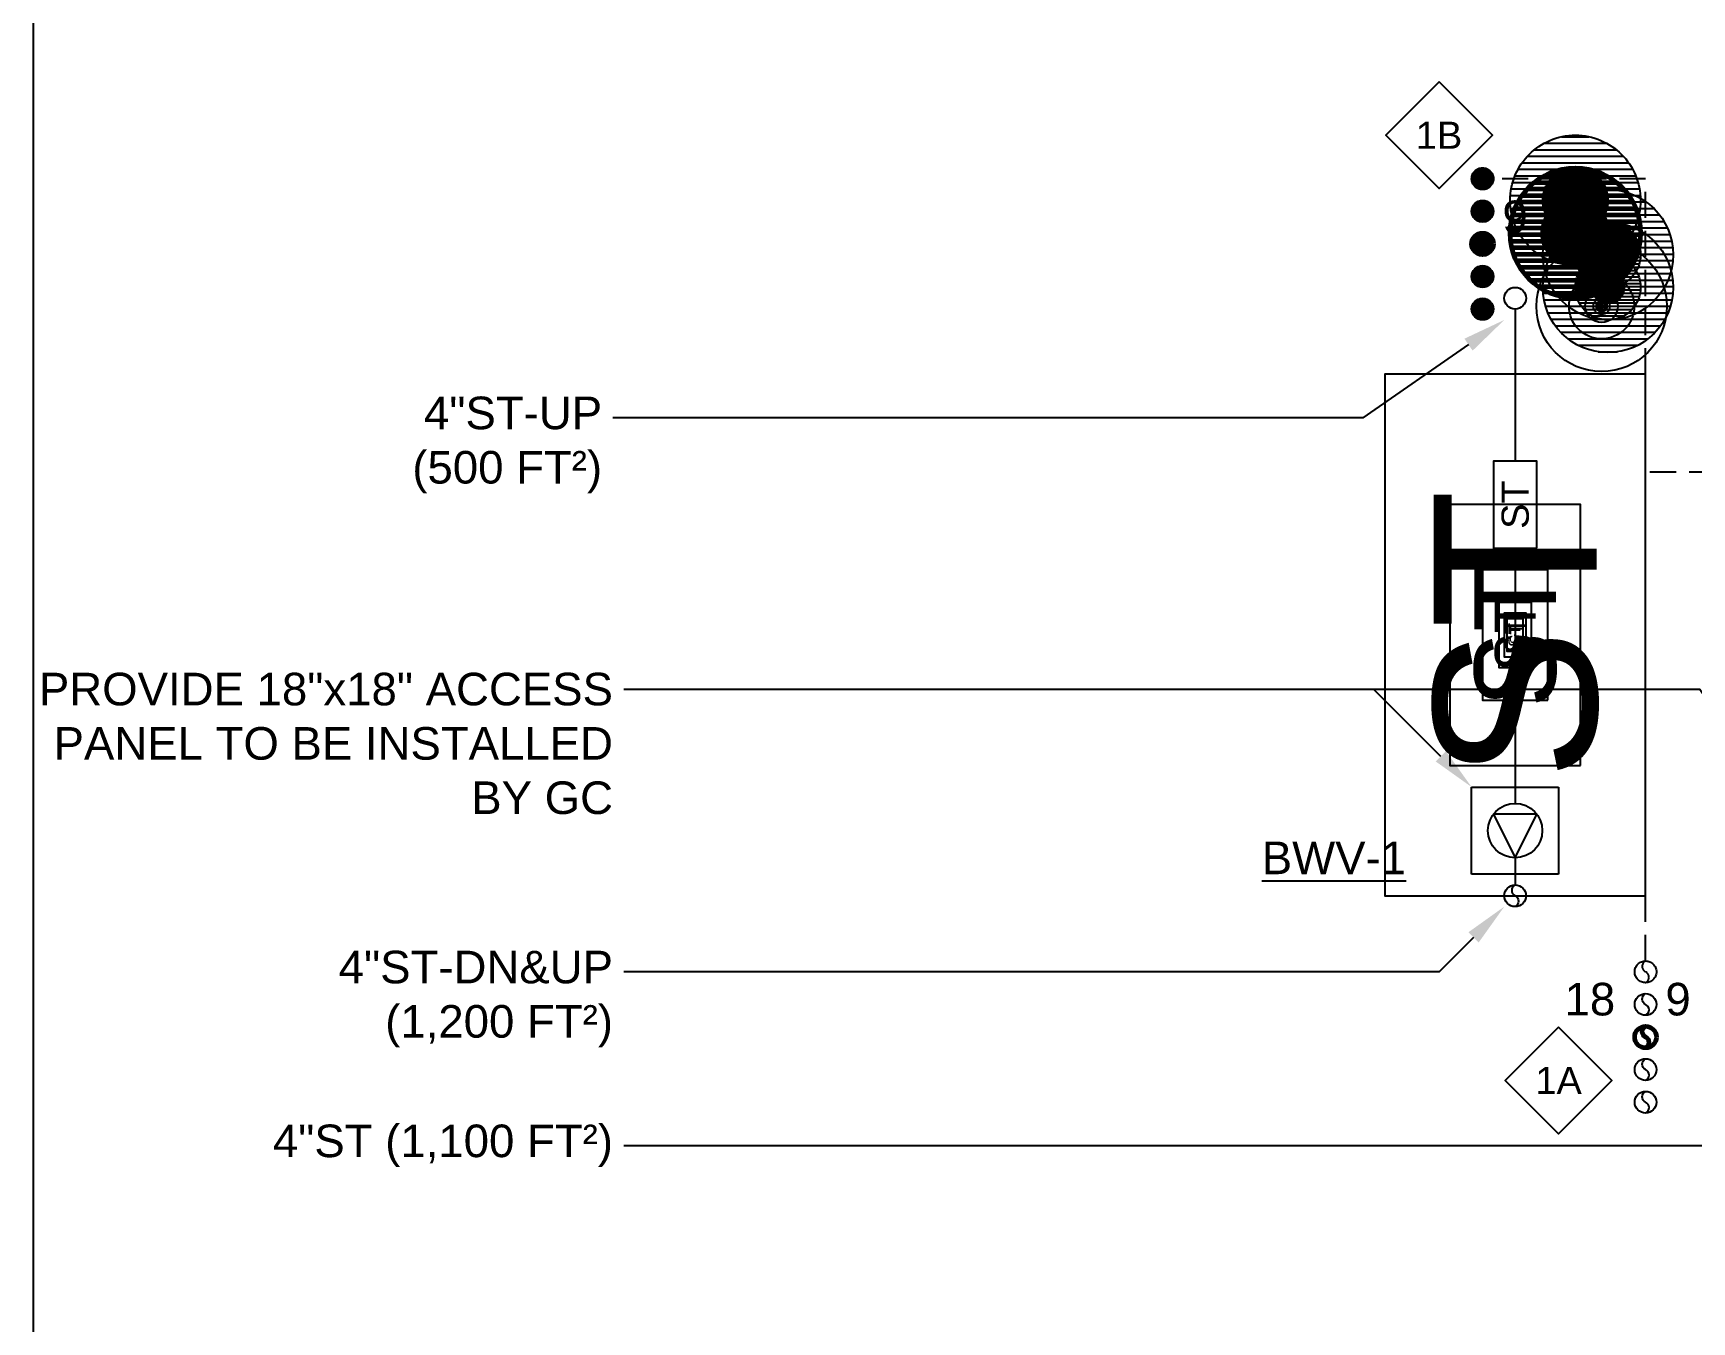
# Model space of a CAD drawing. Extents: x -3693 to 355, y -2748 to 2117.
# Drawn here: x -3693 to -3083, y 795 to 1269 of the extents above; entities that cross this region are included whole.
import ezdxf
from ezdxf.enums import TextEntityAlignment as Align

# ---------------------------------------------------------------- set-up
doc = ezdxf.new("R2010")
doc.units = 0
doc.header["$LTSCALE"] = 48
doc.header["$MEASUREMENT"] = 0
doc.linetypes.add('VENT', pattern=[0.3, 0.2, -0.1])
for name, color, linetype in [('G-ANNO-TEXT', 70, 'Continuous'), ('G-ANNO-TEXT @ 128', 70, 'Continuous'), ('P-HW-N', 1, 'Continuous'), ('P-HW-N @ 1 (1)', 1, 'Continuous'), ('P-HW-N @ 1 (2)', 1, 'Continuous'), ('P-HW-N @ 12', 1, 'Continuous'), ('P-HW-N @ 128', 1, 'Continuous'), ('P-HW-N @ 16', 1, 'Continuous'), ('P-HW-N @ 192', 1, 'Continuous'), ('P-HW-N @ 2', 1, 'Continuous'), ('P-HW-N @ 24', 1, 'Continuous'), ('P-HW-N @ 384', 1, 'Continuous'), ('P-HW-N @ 4', 1, 'Continuous'), ('P-HW-N @ 48', 1, 'Continuous'), ('P-HW-N @ 64', 1, 'Continuous'), ('P-HW-N @ 768', 1, 'Continuous'), ('P-HW-N @ 8', 1, 'Continuous'), ('P-HW-N @ 96', 1, 'Continuous'), ('P-HWC-N', 2, 'Continuous'), ('P-HWC-N @ 1 (1)', 2, 'Continuous'), ('P-HWC-N @ 1 (2)', 2, 'Continuous'), ('P-HWC-N @ 12', 2, 'Continuous'), ('P-HWC-N @ 128', 2, 'Continuous'), ('P-HWC-N @ 16', 2, 'Continuous'), ('P-HWC-N @ 192', 2, 'Continuous'), ('P-HWC-N @ 2', 2, 'Continuous'), ('P-HWC-N @ 24', 2, 'Continuous'), ('P-HWC-N @ 384', 2, 'Continuous'), ('P-HWC-N @ 4', 2, 'Continuous'), ('P-HWC-N @ 48', 2, 'Continuous'), ('P-HWC-N @ 64', 2, 'Continuous'), ('P-HWC-N @ 768', 2, 'Continuous'), ('P-HWC-N @ 8', 2, 'Continuous'), ('P-HWC-N @ 96', 2, 'Continuous'), ('P-SAN-N', 6, 'Continuous'), ('P-SAN-N @ 1 (1)', 6, 'Continuous'), ('P-SAN-N @ 1 (2)', 6, 'Continuous'), ('P-SAN-N @ 12', 6, 'Continuous'), ('P-SAN-N @ 128', 6, 'Continuous'), ('P-SAN-N @ 16', 6, 'Continuous'), ('P-SAN-N @ 192', 6, 'Continuous'), ('P-SAN-N @ 2', 6, 'Continuous'), ('P-SAN-N @ 24', 6, 'Continuous'), ('P-SAN-N @ 384', 6, 'Continuous'), ('P-SAN-N @ 4', 6, 'Continuous'), ('P-SAN-N @ 48', 6, 'Continuous'), ('P-SAN-N @ 64', 6, 'Continuous'), ('P-SAN-N @ 768', 6, 'Continuous'), ('P-SAN-N @ 8', 6, 'Continuous'), ('P-SAN-N @ 96', 6, 'Continuous'), ('P-SANV-N', 5, 'VENT'), ('P-SANV-N @ 1 (1)', 5, 'VENT'), ('P-SANV-N @ 1 (2)', 5, 'VENT'), ('P-SANV-N @ 12', 5, 'VENT'), ('P-SANV-N @ 128', 5, 'VENT'), ('P-SANV-N @ 16', 5, 'VENT'), ('P-SANV-N @ 192', 5, 'VENT'), ('P-SANV-N @ 2', 5, 'VENT'), ('P-SANV-N @ 24', 5, 'VENT'), ('P-SANV-N @ 384', 5, 'VENT'), ('P-SANV-N @ 4', 5, 'VENT'), ('P-SANV-N @ 48', 5, 'VENT'), ('P-SANV-N @ 64', 5, 'VENT'), ('P-SANV-N @ 768', 5, 'VENT'), ('P-SANV-N @ 8', 5, 'VENT'), ('P-SANV-N @ 96', 5, 'VENT'), ('P-STRM-N', 2, 'Continuous'), ('P-STRM-N @ 1 (1)', 2, 'Continuous'), ('P-STRM-N @ 1 (2)', 2, 'Continuous'), ('P-STRM-N @ 12', 2, 'Continuous'), ('P-STRM-N @ 128', 2, 'Continuous'), ('P-STRM-N @ 16', 2, 'Continuous'), ('P-STRM-N @ 192', 2, 'Continuous'), ('P-STRM-N @ 2', 2, 'Continuous'), ('P-STRM-N @ 24', 2, 'Continuous'), ('P-STRM-N @ 384', 2, 'Continuous'), ('P-STRM-N @ 4', 2, 'Continuous'), ('P-STRM-N @ 48', 2, 'Continuous'), ('P-STRM-N @ 64', 2, 'Continuous'), ('P-STRM-N @ 768', 2, 'Continuous'), ('P-STRM-N @ 8', 2, 'Continuous'), ('P-STRM-N @ 96', 2, 'Continuous')]:
    doc.layers.add(name, color=color, linetype=linetype)
for name, color, linetype, lineweight in [('P-CW-N', 4, 'Continuous', 60), ('P-CW-N @ 1 (1)', 4, 'Continuous', 60), ('P-CW-N @ 1 (2)', 4, 'Continuous', 60), ('P-CW-N @ 12', 4, 'Continuous', 60), ('P-CW-N @ 128', 4, 'Continuous', 60), ('P-CW-N @ 16', 4, 'Continuous', 60), ('P-CW-N @ 192', 4, 'Continuous', 60), ('P-CW-N @ 2', 4, 'Continuous', 60), ('P-CW-N @ 24', 4, 'Continuous', 60), ('P-CW-N @ 384', 4, 'Continuous', 60), ('P-CW-N @ 4', 4, 'Continuous', 60), ('P-CW-N @ 48', 4, 'Continuous', 60), ('P-CW-N @ 64', 4, 'Continuous', 60), ('P-CW-N @ 768', 4, 'Continuous', 60), ('P-CW-N @ 8', 4, 'Continuous', 60), ('P-CW-N @ 96', 4, 'Continuous', 60)]:
    doc.layers.add(name, color=color, linetype=linetype, lineweight=lineweight)
doc.layers.add('P-SAN-DFU', color=7, linetype='Continuous', plot=False)
doc.styles.add('Arial', font='arial.ttf')

# ---------------------------------------------------------------- blocks, each defined once
blk = doc.blocks.new('*U9')
blk.add_lwpolyline([(0, 0.03112, 0.634258), (0, 0, -0.634258), (0, -0.03112)], format="xyb")
blk.add_circle((0, 0), 0.03125)
blk = doc.blocks.new('DIAMOND TAG')
blk.add_lwpolyline([(0, -0.1533), (0.1533, 0), (0, 0.1533), (-0.1533, 0)], close=True)
at = {"style": 'Arial'}
blk.add_attdef('XXX', text='', height=0.0781, dxfattribs=at).set_placement((0, 0), align=Align.MIDDLE)
blk = doc.blocks.new('*U28')
blk.add_lwpolyline([(0, 0.0311, 0.634258), (0, 0, -0.634258), (0, -0.0311)], format="xyb")
blk.add_circle((0, 0), 0.0312)
blk = doc.blocks.new('*U15')
h = blk.add_hatch()
h.set_pattern_fill('ANSI31', color=256, scale=0.025, angle=135)
edge = h.paths.add_edge_path()
edge.add_arc((0, 0), 0.03125, 0, 360)
blk.add_circle((0, 0), 0.03125)
blk = doc.blocks.new('*U837')
at = {"layer": 'P-CW-N @ 1 (1)', "rotation": 180}
blk.add_blockref('*U15', (-3125.84, 1195.74), dxfattribs=at)
at = {"layer": 'P-CW-N @ 1 (2)', "rotation": 180}
blk.add_blockref('*U15', (-3125.84, 1195.74), dxfattribs=at)
at = {"layer": 'P-CW-N @ 12', "xscale": 12, "yscale": 12, "zscale": 12, "rotation": 180}
blk.add_blockref('*U15', (-3125.84, 1195.74), dxfattribs=at)
at = {"layer": 'P-CW-N @ 128', "xscale": 128, "yscale": 128, "zscale": 128, "rotation": 180}
blk.add_blockref('*U15', (-3160, 1191.74), dxfattribs=at)
at = {"layer": 'P-CW-N @ 16', "xscale": 16, "yscale": 16, "zscale": 16, "rotation": 180}
blk.add_blockref('*U15', (-3125.84, 1195.74), dxfattribs=at)
at = {"layer": 'P-CW-N @ 192', "xscale": 192, "yscale": 192, "zscale": 192, "rotation": 180}
blk.add_blockref('*U15', (-3125.84, 1195.74), dxfattribs=at)
at = {"layer": 'P-CW-N @ 2', "xscale": 2, "yscale": 2, "zscale": 2, "rotation": 180}
blk.add_blockref('*U15', (-3125.84, 1195.74), dxfattribs=at)
at = {"layer": 'P-CW-N @ 24', "xscale": 24, "yscale": 24, "zscale": 24, "rotation": 180}
blk.add_blockref('*U15', (-3125.84, 1195.74), dxfattribs=at)
at = {"layer": 'P-CW-N @ 384', "xscale": 384, "yscale": 384, "zscale": 384, "rotation": 180}
blk.add_blockref('*U15', (-3125.84, 1195.74), dxfattribs=at)
at = {"layer": 'P-CW-N @ 4', "xscale": 4, "yscale": 4, "zscale": 4, "rotation": 180}
blk.add_blockref('*U15', (-3125.84, 1195.74), dxfattribs=at)
at = {"layer": 'P-CW-N @ 48', "xscale": 48, "yscale": 48, "zscale": 48, "rotation": 180}
blk.add_blockref('*U15', (-3125.84, 1195.74), dxfattribs=at)
at = {"layer": 'P-CW-N @ 64', "xscale": 64, "yscale": 64, "zscale": 64, "rotation": 180}
blk.add_blockref('*U15', (-3125.84, 1195.74), dxfattribs=at)
at = {"layer": 'P-CW-N @ 768', "xscale": 768, "yscale": 768, "zscale": 768, "rotation": 180}
blk.add_blockref('*U15', (-3125.84, 1195.74), dxfattribs=at)
at = {"layer": 'P-CW-N @ 8', "xscale": 8, "yscale": 8, "zscale": 8, "rotation": 180}
blk.add_blockref('*U15', (-3125.84, 1195.74), dxfattribs=at)
at = {"layer": 'P-CW-N @ 96', "xscale": 96, "yscale": 96, "zscale": 96, "rotation": 180}
blk.add_blockref('*U15', (-3125.84, 1195.74), dxfattribs=at)
blk = doc.blocks.new('*U838')
at = {"layer": 'P-HW-N @ 1 (1)', "rotation": 180}
blk.add_blockref('*U15', (-3113.84, 1187.74), dxfattribs=at)
at = {"layer": 'P-HW-N @ 1 (2)', "rotation": 180}
blk.add_blockref('*U15', (-3113.84, 1187.74), dxfattribs=at)
at = {"layer": 'P-HW-N @ 12', "xscale": 12, "yscale": 12, "zscale": 12, "rotation": 180}
blk.add_blockref('*U15', (-3113.84, 1187.74), dxfattribs=at)
at = {"layer": 'P-HW-N @ 128', "xscale": 128, "yscale": 128, "zscale": 128, "rotation": 180}
blk.add_blockref('*U15', (-3160, 1179.74), dxfattribs=at)
at = {"layer": 'P-HW-N @ 16', "xscale": 16, "yscale": 16, "zscale": 16, "rotation": 180}
blk.add_blockref('*U15', (-3113.84, 1187.74), dxfattribs=at)
at = {"layer": 'P-HW-N @ 192', "xscale": 192, "yscale": 192, "zscale": 192, "rotation": 180}
blk.add_blockref('*U15', (-3113.84, 1187.74), dxfattribs=at)
at = {"layer": 'P-HW-N @ 2', "xscale": 2, "yscale": 2, "zscale": 2, "rotation": 180}
blk.add_blockref('*U15', (-3113.84, 1187.74), dxfattribs=at)
at = {"layer": 'P-HW-N @ 24', "xscale": 24, "yscale": 24, "zscale": 24, "rotation": 180}
blk.add_blockref('*U15', (-3113.84, 1187.74), dxfattribs=at)
at = {"layer": 'P-HW-N @ 384', "xscale": 384, "yscale": 384, "zscale": 384, "rotation": 180}
blk.add_blockref('*U15', (-3113.84, 1187.74), dxfattribs=at)
at = {"layer": 'P-HW-N @ 4', "xscale": 4, "yscale": 4, "zscale": 4, "rotation": 180}
blk.add_blockref('*U15', (-3113.84, 1187.74), dxfattribs=at)
at = {"layer": 'P-HW-N @ 48', "xscale": 48, "yscale": 48, "zscale": 48, "rotation": 180}
blk.add_blockref('*U15', (-3113.84, 1187.74), dxfattribs=at)
at = {"layer": 'P-HW-N @ 64', "xscale": 64, "yscale": 64, "zscale": 64, "rotation": 180}
blk.add_blockref('*U15', (-3113.84, 1187.74), dxfattribs=at)
at = {"layer": 'P-HW-N @ 768', "xscale": 768, "yscale": 768, "zscale": 768, "rotation": 180}
blk.add_blockref('*U15', (-3113.84, 1187.74), dxfattribs=at)
at = {"layer": 'P-HW-N @ 8', "xscale": 8, "yscale": 8, "zscale": 8, "rotation": 180}
blk.add_blockref('*U15', (-3113.84, 1187.74), dxfattribs=at)
at = {"layer": 'P-HW-N @ 96', "xscale": 96, "yscale": 96, "zscale": 96, "rotation": 180}
blk.add_blockref('*U15', (-3113.84, 1187.74), dxfattribs=at)
blk = doc.blocks.new('*U839')
at = {"layer": 'P-SAN-N @ 1 (1)', "rotation": 180}
blk.add_blockref('*U15', (-3125.84, 1195.74), dxfattribs=at)
at = {"layer": 'P-SAN-N @ 1 (2)', "rotation": 180}
blk.add_blockref('*U15', (-3125.84, 1195.74), dxfattribs=at)
at = {"layer": 'P-SAN-N @ 12', "xscale": 12, "yscale": 12, "zscale": 12, "rotation": 180}
blk.add_blockref('*U15', (-3125.84, 1195.74), dxfattribs=at)
at = {"layer": 'P-SAN-N @ 128', "xscale": 128, "yscale": 128, "zscale": 128, "rotation": 180}
blk.add_blockref('*U15', (-3160, 1203.74), dxfattribs=at)
at = {"layer": 'P-SAN-N @ 16', "xscale": 16, "yscale": 16, "zscale": 16, "rotation": 180}
blk.add_blockref('*U15', (-3125.84, 1195.74), dxfattribs=at)
at = {"layer": 'P-SAN-N @ 192', "xscale": 192, "yscale": 192, "zscale": 192, "rotation": 180}
blk.add_blockref('*U15', (-3125.84, 1195.74), dxfattribs=at)
at = {"layer": 'P-SAN-N @ 2', "xscale": 2, "yscale": 2, "zscale": 2, "rotation": 180}
blk.add_blockref('*U15', (-3125.84, 1195.74), dxfattribs=at)
at = {"layer": 'P-SAN-N @ 24', "xscale": 24, "yscale": 24, "zscale": 24, "rotation": 180}
blk.add_blockref('*U15', (-3125.84, 1195.74), dxfattribs=at)
at = {"layer": 'P-SAN-N @ 384', "xscale": 384, "yscale": 384, "zscale": 384, "rotation": 180}
blk.add_blockref('*U15', (-3125.84, 1195.74), dxfattribs=at)
at = {"layer": 'P-SAN-N @ 4', "xscale": 4, "yscale": 4, "zscale": 4, "rotation": 180}
blk.add_blockref('*U15', (-3125.84, 1195.74), dxfattribs=at)
at = {"layer": 'P-SAN-N @ 48', "xscale": 48, "yscale": 48, "zscale": 48, "rotation": 180}
blk.add_blockref('*U15', (-3125.84, 1195.74), dxfattribs=at)
at = {"layer": 'P-SAN-N @ 64', "xscale": 64, "yscale": 64, "zscale": 64, "rotation": 180}
blk.add_blockref('*U15', (-3125.84, 1195.74), dxfattribs=at)
at = {"layer": 'P-SAN-N @ 768', "xscale": 768, "yscale": 768, "zscale": 768, "rotation": 180}
blk.add_blockref('*U15', (-3125.84, 1195.74), dxfattribs=at)
at = {"layer": 'P-SAN-N @ 8', "xscale": 8, "yscale": 8, "zscale": 8, "rotation": 180}
blk.add_blockref('*U15', (-3125.84, 1195.74), dxfattribs=at)
at = {"layer": 'P-SAN-N @ 96', "xscale": 96, "yscale": 96, "zscale": 96, "rotation": 180}
blk.add_blockref('*U15', (-3125.84, 1195.74), dxfattribs=at)
blk = doc.blocks.new('*U840')
at = {"layer": 'P-SANV-N @ 1 (1)', "rotation": 180}
blk.add_blockref('*U15', (-3125.84, 1207.74), dxfattribs=at)
at = {"layer": 'P-SANV-N @ 1 (2)', "rotation": 180}
blk.add_blockref('*U15', (-3125.84, 1207.74), dxfattribs=at)
at = {"layer": 'P-SANV-N @ 12', "xscale": 12, "yscale": 12, "zscale": 12, "rotation": 180}
blk.add_blockref('*U15', (-3125.84, 1207.74), dxfattribs=at)
at = {"layer": 'P-SANV-N @ 128', "xscale": 128, "yscale": 128, "zscale": 128, "rotation": 180}
blk.add_blockref('*U15', (-3160, 1215.74), dxfattribs=at)
at = {"layer": 'P-SANV-N @ 16', "xscale": 16, "yscale": 16, "zscale": 16, "rotation": 180}
blk.add_blockref('*U15', (-3125.84, 1207.74), dxfattribs=at)
at = {"layer": 'P-SANV-N @ 192', "xscale": 192, "yscale": 192, "zscale": 192, "rotation": 180}
blk.add_blockref('*U15', (-3125.84, 1207.74), dxfattribs=at)
at = {"layer": 'P-SANV-N @ 2', "xscale": 2, "yscale": 2, "zscale": 2, "rotation": 180}
blk.add_blockref('*U15', (-3125.84, 1207.74), dxfattribs=at)
at = {"layer": 'P-SANV-N @ 24', "xscale": 24, "yscale": 24, "zscale": 24, "rotation": 180}
blk.add_blockref('*U15', (-3125.84, 1207.74), dxfattribs=at)
at = {"layer": 'P-SANV-N @ 384', "xscale": 384, "yscale": 384, "zscale": 384, "rotation": 180}
blk.add_blockref('*U15', (-3125.84, 1207.74), dxfattribs=at)
at = {"layer": 'P-SANV-N @ 4', "xscale": 4, "yscale": 4, "zscale": 4, "rotation": 180}
blk.add_blockref('*U15', (-3125.84, 1207.74), dxfattribs=at)
at = {"layer": 'P-SANV-N @ 48', "xscale": 48, "yscale": 48, "zscale": 48, "rotation": 180}
blk.add_blockref('*U15', (-3125.84, 1207.74), dxfattribs=at)
at = {"layer": 'P-SANV-N @ 64', "xscale": 64, "yscale": 64, "zscale": 64, "rotation": 180}
blk.add_blockref('*U15', (-3125.84, 1207.74), dxfattribs=at)
at = {"layer": 'P-SANV-N @ 768', "xscale": 768, "yscale": 768, "zscale": 768, "rotation": 180}
blk.add_blockref('*U15', (-3125.84, 1207.74), dxfattribs=at)
at = {"layer": 'P-SANV-N @ 8', "xscale": 8, "yscale": 8, "zscale": 8, "rotation": 180}
blk.add_blockref('*U15', (-3125.84, 1207.74), dxfattribs=at)
at = {"layer": 'P-SANV-N @ 96', "xscale": 96, "yscale": 96, "zscale": 96, "rotation": 180}
blk.add_blockref('*U15', (-3125.84, 1207.74), dxfattribs=at)
blk = doc.blocks.new('*U12')
blk.add_circle((0, 0), 0.03125)
blk = doc.blocks.new('*U841')
at = {"layer": 'P-STRM-N @ 1 (1)'}
blk.add_blockref('*U12', (-3116.17, 1168.77), dxfattribs=at)
at = {"layer": 'P-STRM-N @ 1 (2)'}
blk.add_blockref('*U12', (-3116.17, 1168.77), dxfattribs=at)
at = {"layer": 'P-STRM-N @ 12', "xscale": 12, "yscale": 12, "zscale": 12}
blk.add_blockref('*U12', (-3116.17, 1168.77), dxfattribs=at)
at = {"layer": 'P-STRM-N @ 128', "xscale": 128, "yscale": 128, "zscale": 128}
blk.add_blockref('*U12', (-3148, 1171.74), dxfattribs=at)
at = {"layer": 'P-STRM-N @ 16', "xscale": 16, "yscale": 16, "zscale": 16}
blk.add_blockref('*U12', (-3116.17, 1168.77), dxfattribs=at)
at = {"layer": 'P-STRM-N @ 192', "xscale": 192, "yscale": 192, "zscale": 192}
blk.add_blockref('*U12', (-3116.17, 1168.77), dxfattribs=at)
at = {"layer": 'P-STRM-N @ 2', "xscale": 2, "yscale": 2, "zscale": 2}
blk.add_blockref('*U12', (-3116.17, 1168.77), dxfattribs=at)
at = {"layer": 'P-STRM-N @ 24', "xscale": 24, "yscale": 24, "zscale": 24}
blk.add_blockref('*U12', (-3116.17, 1168.77), dxfattribs=at)
at = {"layer": 'P-STRM-N @ 384', "xscale": 384, "yscale": 384, "zscale": 384}
blk.add_blockref('*U12', (-3116.17, 1168.77), dxfattribs=at)
at = {"layer": 'P-STRM-N @ 4', "xscale": 4, "yscale": 4, "zscale": 4}
blk.add_blockref('*U12', (-3116.17, 1168.77), dxfattribs=at)
at = {"layer": 'P-STRM-N @ 48', "xscale": 48, "yscale": 48, "zscale": 48}
blk.add_blockref('*U12', (-3116.17, 1168.77), dxfattribs=at)
at = {"layer": 'P-STRM-N @ 64', "xscale": 64, "yscale": 64, "zscale": 64}
blk.add_blockref('*U12', (-3116.17, 1168.77), dxfattribs=at)
at = {"layer": 'P-STRM-N @ 768', "xscale": 768, "yscale": 768, "zscale": 768}
blk.add_blockref('*U12', (-3116.17, 1168.77), dxfattribs=at)
at = {"layer": 'P-STRM-N @ 8', "xscale": 8, "yscale": 8, "zscale": 8}
blk.add_blockref('*U12', (-3116.17, 1168.77), dxfattribs=at)
at = {"layer": 'P-STRM-N @ 96', "xscale": 96, "yscale": 96, "zscale": 96}
blk.add_blockref('*U12', (-3116.17, 1168.77), dxfattribs=at)
blk = doc.blocks.new('*U33')
at = {"layer": 'DEFPOINTS'}
blk.add_lwpolyline([(-0.125, -0.0625), (0.125, -0.0625), (0.125, 0.0625), (-0.125, 0.0625)], close=True, dxfattribs=at)
at = {"style": 'Arial'}
blk.add_text('ST', height=0.078125, dxfattribs=at).set_placement((0, 0), align=Align.MIDDLE)
blk = doc.blocks.new('*U844')
at = {"layer": 'P-STRM-N @ 1 (1)', "linetype": 'ByBlock', "lineweight": -2, "rotation": 90}
blk.add_blockref('*U33', (-3148, 1047.74), dxfattribs=at)
at = {"layer": 'P-STRM-N @ 1 (2)', "linetype": 'ByBlock', "lineweight": -2, "rotation": 90}
blk.add_blockref('*U33', (-3148, 1047.74), dxfattribs=at)
at = {"layer": 'P-STRM-N @ 128', "linetype": 'ByBlock', "lineweight": -2, "xscale": 128, "yscale": 128, "zscale": 128, "rotation": 90}
blk.add_blockref('*U33', (-3148, 1095.74), dxfattribs=at)
at = {"layer": 'P-STRM-N @ 192', "linetype": 'ByBlock', "lineweight": -2, "xscale": 192, "yscale": 192, "zscale": 192, "rotation": 90}
blk.add_blockref('*U33', (-3148, 1047.74), dxfattribs=at)
at = {"layer": 'P-STRM-N @ 384', "linetype": 'ByBlock', "lineweight": -2, "xscale": 384, "yscale": 384, "zscale": 384, "rotation": 90}
blk.add_blockref('*U33', (-3148, 1047.74), dxfattribs=at)
at = {"layer": 'P-STRM-N @ 48', "linetype": 'ByBlock', "lineweight": -2, "xscale": 48, "yscale": 48, "zscale": 48, "rotation": 90}
blk.add_blockref('*U33', (-3148, 1047.74), dxfattribs=at)
at = {"layer": 'P-STRM-N @ 64', "linetype": 'ByBlock', "lineweight": -2, "xscale": 64, "yscale": 64, "zscale": 64, "rotation": 90}
blk.add_blockref('*U33', (-3148, 1047.74), dxfattribs=at)
at = {"layer": 'P-STRM-N @ 768', "linetype": 'ByBlock', "lineweight": -2, "xscale": 768, "yscale": 768, "zscale": 768, "rotation": 90}
blk.add_blockref('*U33', (-3148, 1047.74), dxfattribs=at)
at = {"layer": 'P-STRM-N @ 96', "linetype": 'ByBlock', "lineweight": -2, "xscale": 96, "yscale": 96, "zscale": 96, "rotation": 90}
blk.add_blockref('*U33', (-3148, 1047.74), dxfattribs=at)
blk = doc.blocks.new('*U26')
blk.add_lwpolyline([(0.078125, 0), (-0.046875, 0.0625), (-0.046875, -0.0625)], close=True)
blk.add_circle((0, 0), 0.078125)
blk = doc.blocks.new('*U859')
at = {"layer": 'P-HWC-N @ 1 (1)', "rotation": 180}
blk.add_blockref('*U15', (-3113.84, 1175.74), dxfattribs=at)
at = {"layer": 'P-HWC-N @ 1 (2)', "rotation": 180}
blk.add_blockref('*U15', (-3113.84, 1175.74), dxfattribs=at)
at = {"layer": 'P-HWC-N @ 12', "xscale": 12, "yscale": 12, "zscale": 12, "rotation": 180}
blk.add_blockref('*U15', (-3113.84, 1175.74), dxfattribs=at)
at = {"layer": 'P-HWC-N @ 128', "xscale": 128, "yscale": 128, "zscale": 128, "rotation": 180}
blk.add_blockref('*U15', (-3160, 1167.74), dxfattribs=at)
at = {"layer": 'P-HWC-N @ 16', "xscale": 16, "yscale": 16, "zscale": 16, "rotation": 180}
blk.add_blockref('*U15', (-3113.84, 1175.74), dxfattribs=at)
at = {"layer": 'P-HWC-N @ 192', "xscale": 192, "yscale": 192, "zscale": 192, "rotation": 180}
blk.add_blockref('*U15', (-3113.84, 1175.74), dxfattribs=at)
at = {"layer": 'P-HWC-N @ 2', "xscale": 2, "yscale": 2, "zscale": 2, "rotation": 180}
blk.add_blockref('*U15', (-3113.84, 1175.74), dxfattribs=at)
at = {"layer": 'P-HWC-N @ 24', "xscale": 24, "yscale": 24, "zscale": 24, "rotation": 180}
blk.add_blockref('*U15', (-3113.84, 1175.74), dxfattribs=at)
at = {"layer": 'P-HWC-N @ 384', "xscale": 384, "yscale": 384, "zscale": 384, "rotation": 180}
blk.add_blockref('*U15', (-3113.84, 1175.74), dxfattribs=at)
at = {"layer": 'P-HWC-N @ 4', "xscale": 4, "yscale": 4, "zscale": 4, "rotation": 180}
blk.add_blockref('*U15', (-3113.84, 1175.74), dxfattribs=at)
at = {"layer": 'P-HWC-N @ 48', "xscale": 48, "yscale": 48, "zscale": 48, "rotation": 180}
blk.add_blockref('*U15', (-3113.84, 1175.74), dxfattribs=at)
at = {"layer": 'P-HWC-N @ 64', "xscale": 64, "yscale": 64, "zscale": 64, "rotation": 180}
blk.add_blockref('*U15', (-3113.84, 1175.74), dxfattribs=at)
at = {"layer": 'P-HWC-N @ 768', "xscale": 768, "yscale": 768, "zscale": 768, "rotation": 180}
blk.add_blockref('*U15', (-3113.84, 1175.74), dxfattribs=at)
at = {"layer": 'P-HWC-N @ 8', "xscale": 8, "yscale": 8, "zscale": 8, "rotation": 180}
blk.add_blockref('*U15', (-3113.84, 1175.74), dxfattribs=at)
at = {"layer": 'P-HWC-N @ 96', "xscale": 96, "yscale": 96, "zscale": 96, "rotation": 180}
blk.add_blockref('*U15', (-3113.84, 1175.74), dxfattribs=at)
blk = doc.blocks.new('*U861')
at = {"layer": 'P-HWC-N @ 1 (1)', "rotation": 180}
blk.add_blockref('*U9', (-3053.84, 883.74), dxfattribs=at)
at = {"layer": 'P-HWC-N @ 1 (2)', "rotation": 180}
blk.add_blockref('*U9', (-3053.84, 883.74), dxfattribs=at)
at = {"layer": 'P-HWC-N @ 12', "xscale": 12, "yscale": 12, "zscale": 12, "rotation": 180}
blk.add_blockref('*U9', (-3053.84, 883.74), dxfattribs=at)
at = {"layer": 'P-HWC-N @ 128', "xscale": 128, "yscale": 128, "zscale": 128, "rotation": 180}
blk.add_blockref('*U9', (-3100, 875.74), dxfattribs=at)
at = {"layer": 'P-HWC-N @ 16', "xscale": 16, "yscale": 16, "zscale": 16, "rotation": 180}
blk.add_blockref('*U9', (-3053.84, 883.74), dxfattribs=at)
at = {"layer": 'P-HWC-N @ 192', "xscale": 192, "yscale": 192, "zscale": 192, "rotation": 180}
blk.add_blockref('*U9', (-3053.84, 883.74), dxfattribs=at)
at = {"layer": 'P-HWC-N @ 2', "xscale": 2, "yscale": 2, "zscale": 2, "rotation": 180}
blk.add_blockref('*U9', (-3053.84, 883.74), dxfattribs=at)
at = {"layer": 'P-HWC-N @ 24', "xscale": 24, "yscale": 24, "zscale": 24, "rotation": 180}
blk.add_blockref('*U9', (-3053.84, 883.74), dxfattribs=at)
at = {"layer": 'P-HWC-N @ 384', "xscale": 384, "yscale": 384, "zscale": 384, "rotation": 180}
blk.add_blockref('*U9', (-3053.84, 883.74), dxfattribs=at)
at = {"layer": 'P-HWC-N @ 4', "xscale": 4, "yscale": 4, "zscale": 4, "rotation": 180}
blk.add_blockref('*U9', (-3053.84, 883.74), dxfattribs=at)
at = {"layer": 'P-HWC-N @ 48', "xscale": 48, "yscale": 48, "zscale": 48, "rotation": 180}
blk.add_blockref('*U9', (-3053.84, 883.74), dxfattribs=at)
at = {"layer": 'P-HWC-N @ 64', "xscale": 64, "yscale": 64, "zscale": 64, "rotation": 180}
blk.add_blockref('*U9', (-3053.84, 883.74), dxfattribs=at)
at = {"layer": 'P-HWC-N @ 768', "xscale": 768, "yscale": 768, "zscale": 768, "rotation": 180}
blk.add_blockref('*U9', (-3053.84, 883.74), dxfattribs=at)
at = {"layer": 'P-HWC-N @ 8', "xscale": 8, "yscale": 8, "zscale": 8, "rotation": 180}
blk.add_blockref('*U9', (-3053.84, 883.74), dxfattribs=at)
at = {"layer": 'P-HWC-N @ 96', "xscale": 96, "yscale": 96, "zscale": 96, "rotation": 180}
blk.add_blockref('*U9', (-3053.84, 883.74), dxfattribs=at)

msp = doc.modelspace()

# ---------------------------------------------------------------- linework, layer by layer
at = {"layer": 'DEFPOINTS'}
msp.add_line((-3693.37, 2116.97), (-3693.37, -859.03), dxfattribs=at)
at = {"layer": 'G-ANNO-TEXT'}
for p, q in [((-3164, 991.74), (-3132, 991.74)), ((-3164, 959.74), (-3164, 991.74)), ((-3132, 991.74), (-3132, 959.74)), ((-3132, 959.74), (-3164, 959.74))]:
    msp.add_line(p, q, dxfattribs=at)
for points in [[(-3165.16, 1154.64), (-3204, 1127.74), (-3480, 1127.74)], [(-3175.31, 1003.06), (-3200, 1027.74), (-3476, 1027.74)], [(-2984.88, 885.06), (-3080, 1027.74), (-3476, 1027.74)], [(-3163.31, 936.43), (-3176, 923.74), (-3476, 923.74)], [(-2999.89, 834.45), (-3028, 859.74), (-3476, 859.74)]]:
    msp.add_lwpolyline(points, dxfattribs=at)
for points in [[(-3166.67, 1156.83), (-3152, 1163.74), (-3163.64, 1152.44)], [(-3173.43, 1004.94), (-3164, 991.74), (-3177.2, 1001.17)], [(-3165.2, 938.31), (-3152, 947.74), (-3161.43, 934.54)]]:
    msp.add_solid(points, dxfattribs=at)
at = {"layer": 'P-SANV-N'}
for p, q in [((-3100, 1215.74), (-3156, 1215.74)), ((-3100, 927.74), (-3100, 1215.74)), ((-2988, 1107.74), (-3100, 1107.74))]:
    msp.add_line(p, q, dxfattribs=at)
at = {"layer": 'P-STRM-N'}
for p, q in [((-3148, 1167.74), (-3148, 1111.74)), ((-3148, 1079.74), (-3148, 985.74)), ((-3148, 965.74), (-3148, 955.74))]:
    msp.add_line(p, q, dxfattribs=at)

# ---------------------------------------------------------------- block references
at = {"layer": 'G-ANNO-TEXT @ 128'}
ref = msp.add_blockref('DIAMOND TAG', (-3176, 1231.74), dxfattribs=dict(at, xscale=128, yscale=128, zscale=128, rotation=180))
ref.add_attrib('XXX', '1B', dxfattribs={"layer": '0', "height": 10, "style": 'Arial'}).set_placement((-3176, 1231.74), align=Align.MIDDLE)
ref = msp.add_blockref('DIAMOND TAG', (-3132, 883.74), dxfattribs=dict(at, xscale=128, yscale=128, zscale=128, rotation=180))
ref.add_attrib('XXX', '1A', dxfattribs={"layer": '0', "height": 10, "style": 'Arial'}).set_placement((-3132, 883.74), align=Align.MIDDLE)
at = {"layer": 'P-CW-N'}
msp.add_blockref('*U837', (0, 0), dxfattribs=at)
at = {"layer": 'P-CW-N @ 128', "xscale": 128, "yscale": 128, "zscale": 128, "rotation": 180}
msp.add_blockref('*U9', (-3100, 899.74), dxfattribs=at)
at = {"layer": 'P-HW-N'}
msp.add_blockref('*U838', (0, 0), dxfattribs=at)
at = {"layer": 'P-HW-N @ 128', "xscale": 128, "yscale": 128, "zscale": 128, "rotation": 180}
msp.add_blockref('*U9', (-3100, 887.74), dxfattribs=at)
at = {"layer": 'P-HWC-N'}
for name in ['*U859', '*U861']:
    msp.add_blockref(name, (0, 0), dxfattribs=at)
at = {"layer": 'P-SAN-N'}
msp.add_blockref('*U839', (0, 0), dxfattribs=at)
at = {"layer": 'P-SAN-N @ 128', "xscale": 128, "yscale": 128, "zscale": 128, "rotation": 180}
msp.add_blockref('*U9', (-3100, 911.74), dxfattribs=at)
at = {"layer": 'P-SANV-N'}
msp.add_blockref('*U840', (0, 0), dxfattribs=at)
at = {"layer": 'P-SANV-N @ 128', "xscale": 128, "yscale": 128, "zscale": 128, "rotation": 180}
msp.add_blockref('*U9', (-3100, 923.74), dxfattribs=at)
at = {"layer": 'P-STRM-N'}
for name in ['*U841', '*U844']:
    msp.add_blockref(name, (0, 0), dxfattribs=at)
at = {"layer": 'P-STRM-N @ 128', "xscale": 128, "yscale": 128, "zscale": 128, "rotation": 270}
msp.add_blockref('*U26', (-3148, 975.74), dxfattribs=at)
at = {"layer": 'P-STRM-N @ 128', "xscale": 128, "yscale": 128, "zscale": 128}
msp.add_blockref('*U28', (-3148, 951.74), dxfattribs=at)

# ---------------------------------------------------------------- texts
at = {"layer": 'G-ANNO-TEXT', "style": 'Arial'}
msp.add_text('%%UBWV-1', height=12, dxfattribs=at).set_placement((-3241.23, 959.69))
at = {"layer": 'G-ANNO-TEXT', "char_height": 12, "attachment_point": 3, "style": 'Arial'}
for s, insert in [('4"ST-UP\\P(500 FT²)', (-3484, 1135.51)), ('PROVIDE 18"x18" ACCESS \\PPANEL TO BE INSTALLED \\PBY GC', (-3480, 1033.85)), ('4"ST-DN&UP\\P(1,200 FT²)', (-3480, 931.51)), ('{\\H1x;4"ST (1,100 FT²)}', (-3480, 867.51))]:
    msp.add_mtext(s, dxfattribs=dict(at, insert=insert))
at = {"layer": 'P-SAN-DFU', "style": 'Arial'}
for s, p in [('9', (-3152.7, 1195.69)), ('18', (-3129.83, 907.69))]:
    msp.add_text(s, height=12, dxfattribs=at).set_placement(p)
at = {"layer": 'P-SAN-DFU', "color": 3, "style": 'Arial'}
msp.add_text('9', height=12, dxfattribs=at).set_placement((-3092.7, 907.69))

doc.saveas('drawing.dxf')
